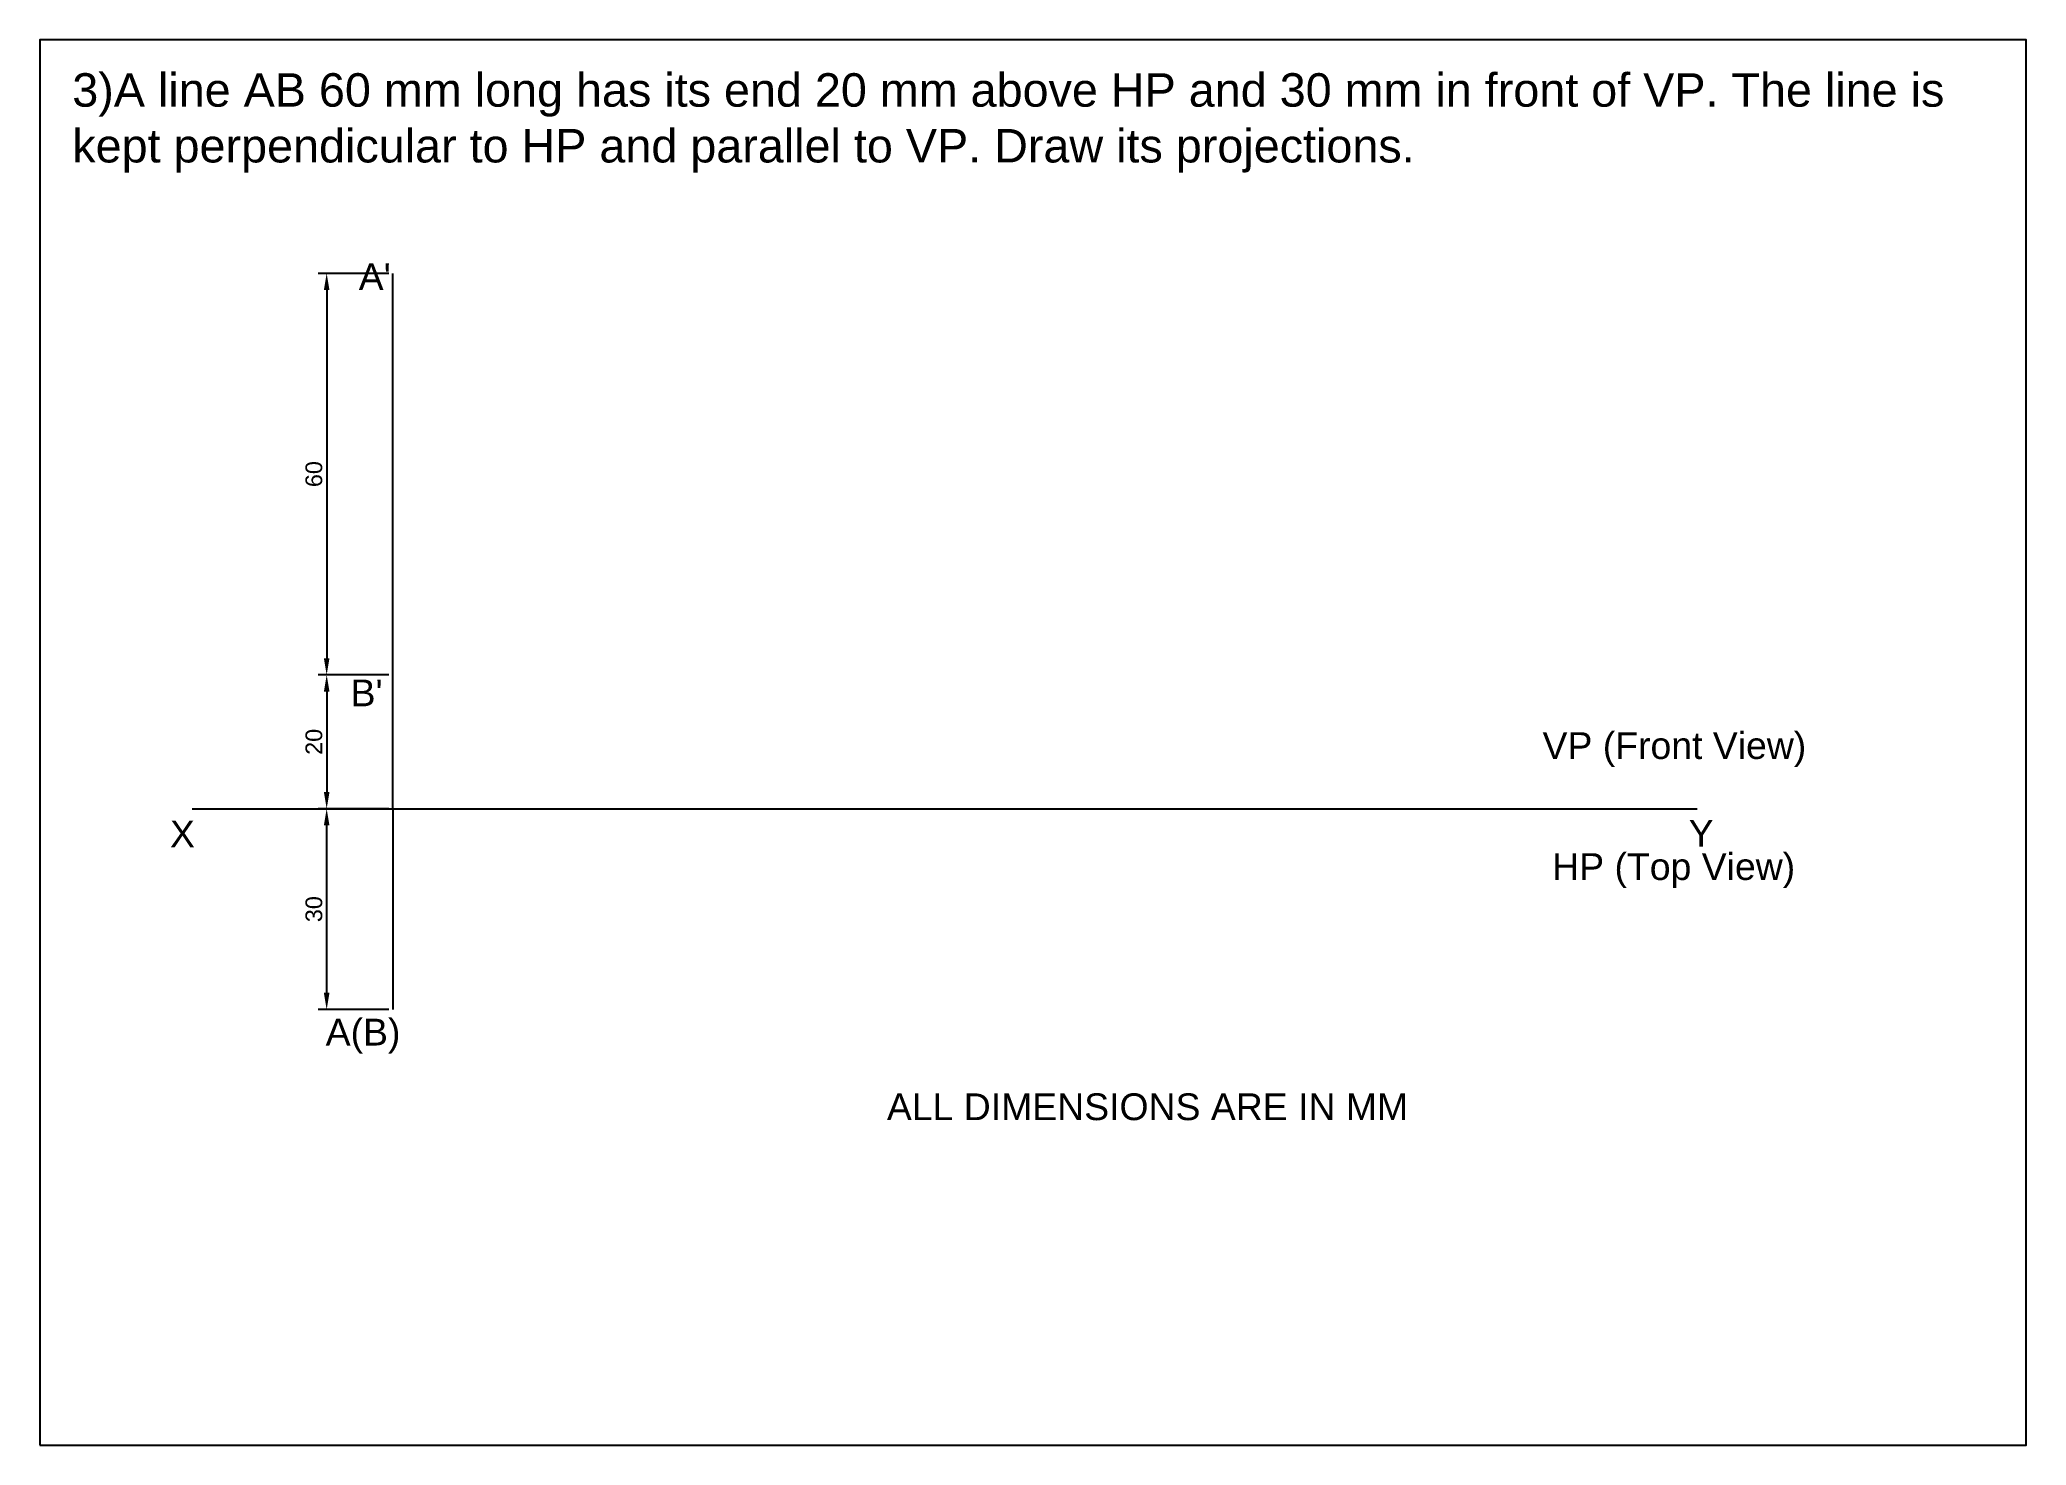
# Model space of a CAD drawing. Header units: millimetres. Extents: x 0 to 297, y 0 to 210.
import ezdxf

# ---------------------------------------------------------------- set-up
doc = ezdxf.new("R2010")
doc.units = ezdxf.units.MM
doc.styles.get("Standard").update_dxf_attribs({"font": 'arial.ttf'})
doc.dimstyles.new('ISO-25', dxfattribs={"dimtxt": 2.5, "dimasz": 2.5, "dimexe": 1.25, "dimexo": 0.625, "dimtad": 1, "dimtxsty": 'Standard', "dimcen": 2.5, "dimadec": 0, "dimazin": 0, "dimtfac": 1, "dimtmove": 0, "dimatfit": 3, "dimfxl": 1, "dimarcsym": 0})

# ---------------------------------------------------------------- blocks, each defined once
blk = doc.blocks.new('*D7')
at = {"color": 0, "lineweight": -2, "transparency": 16777216}
for p, q in [((52.18, 115.1), (41.65, 115.1)), ((42.9, 112.6), (42.9, 97.6)), ((52.18, 95.1), (41.65, 95.1))]:
    blk.add_line(p, q, dxfattribs=at)
at = {"color": 0, "transparency": 16777216}
for points in [[(42.48, 112.6), (43.32, 112.6), (42.9, 115.1)], [(42.48, 97.6), (43.32, 97.6), (42.9, 95.1)]]:
    blk.add_solid(points, dxfattribs=at)
at = {"layer": 'Defpoints', "color": 0, "transparency": 16777216}
for p in [(52.8, 115.1), (42.9, 95.1), (52.8, 95.1)]:
    blk.add_point(p, dxfattribs=at)
at = {"color": 0, "transparency": 16777216, "insert": (41, 105.1), "char_height": 2.5, "attachment_point": 5, "rotation": 90}
blk.add_mtext('20', dxfattribs=at)
blk = doc.blocks.new('*D8')
at = {"color": 0, "lineweight": -2, "transparency": 16777216}
for p, q in [((52.18, 95.1), (41.65, 95.1)), ((42.9, 67.6), (42.9, 92.6)), ((52.18, 65.1), (41.65, 65.1))]:
    blk.add_line(p, q, dxfattribs=at)
at = {"color": 0, "transparency": 16777216}
for points in [[(42.48, 92.6), (43.32, 92.6), (42.9, 95.1)], [(42.48, 67.6), (43.32, 67.6), (42.9, 65.1)]]:
    blk.add_solid(points, dxfattribs=at)
at = {"layer": 'Defpoints', "color": 0, "transparency": 16777216}
for p in [(42.9, 95.1), (52.8, 95.1), (52.8, 65.1)]:
    blk.add_point(p, dxfattribs=at)
at = {"color": 0, "transparency": 16777216, "insert": (41, 80.1), "char_height": 2.5, "attachment_point": 5, "rotation": 90}
blk.add_mtext('30', dxfattribs=at)
blk = doc.blocks.new('*D10')
at = {"color": 0, "lineweight": -2, "transparency": 16777216}
for p, q in [((52.18, 175.1), (41.65, 175.1)), ((42.9, 172.6), (42.9, 117.6)), ((52.18, 115.1), (41.65, 115.1))]:
    blk.add_line(p, q, dxfattribs=at)
at = {"color": 0, "transparency": 16777216}
for points in [[(42.48, 172.6), (43.32, 172.6), (42.9, 175.1)], [(42.48, 117.6), (43.32, 117.6), (42.9, 115.1)]]:
    blk.add_solid(points, dxfattribs=at)
at = {"layer": 'Defpoints', "color": 0, "transparency": 16777216}
for p in [(52.8, 175.1), (42.9, 115.1), (52.8, 115.1)]:
    blk.add_point(p, dxfattribs=at)
at = {"color": 0, "transparency": 16777216, "insert": (41, 145.1), "char_height": 2.5, "attachment_point": 5, "rotation": 90}
blk.add_mtext('60', dxfattribs=at)

msp = doc.modelspace()

# ---------------------------------------------------------------- linework, layer by layer
for p, q in [((52.804, 115.1), (52.804, 175.1)), ((52.804, 95.1), (52.804, 115.1)), ((22.804, 95.1), (247.804, 95.1)), ((22.804, 95.1), (52.804, 95.1)), ((52.804, 95.1), (52.804, 65.1))]:
    msp.add_line(p, q)
msp.add_lwpolyline([(0, 0), (297, 0), (297, 210), (0, 210)], close=True)

# ---------------------------------------------------------------- texts
at = {"attachment_point": 1}
for s, width, heights, insert, char_height in [('3)A line AB 60 mm long has its end 20 mm above HP and 30 mm in front of VP. The line is kept perpendicular to HP and parallel to VP. Draw its projections.', 280.86135, [0], (4.866, 205.001), 5), ("A'", 6.76216, [0], (47.69, 176.598), 4), ("B'", 6.76216, [0], (46.479, 114.412), 4), ('VP (Front View)', 53.77039, [0], (224.678, 106.538), 4), ('X', 6.76216, [0], (19.472, 93.339), 4), ('Y', 6.76216, [0], (246.525, 93.441), 4), ('HP (Top View)', 53.04673, [0], (226.125, 88.459), 4), ('A(B)', 6.76216, [5.511], (42.751, 63.726), 4)]:
    msp.add_mtext_dynamic_manual_height_columns(s, width=width, gutter_width=12.5, heights=heights, dxfattribs=dict(at, insert=insert, char_height=char_height))
at = {"color": 1, "insert": (126.654, 52.576), "char_height": 4, "attachment_point": 1}
msp.add_mtext_dynamic_manual_height_columns('ALL DIMENSIONS ARE IN MM', width=81.25165, gutter_width=12.5, heights=[5.777], dxfattribs=at)

# ---------------------------------------------------------------- dimensions: what is measured, and where the dimension line sits
for base, p1, p2, picture, middle in [((42.899, 115.1), (52.804, 175.1), (52.804, 115.1), '*D10', (40.997, 145.1)), ((42.899, 95.1), (52.804, 115.1), (52.804, 95.1), '*D7', (40.997, 105.1)), ((42.899, 95.1), (52.804, 65.1), (52.804, 95.1), '*D8', (40.997, 80.1))]:
    dim = msp.add_linear_dim(base=base, p1=p1, p2=p2, angle=90, dimstyle='ISO-25')
    dim.commit()
    dim.dimension.update_dxf_attribs({"geometry": picture, "text_midpoint": middle})

doc.saveas('drawing.dxf')
